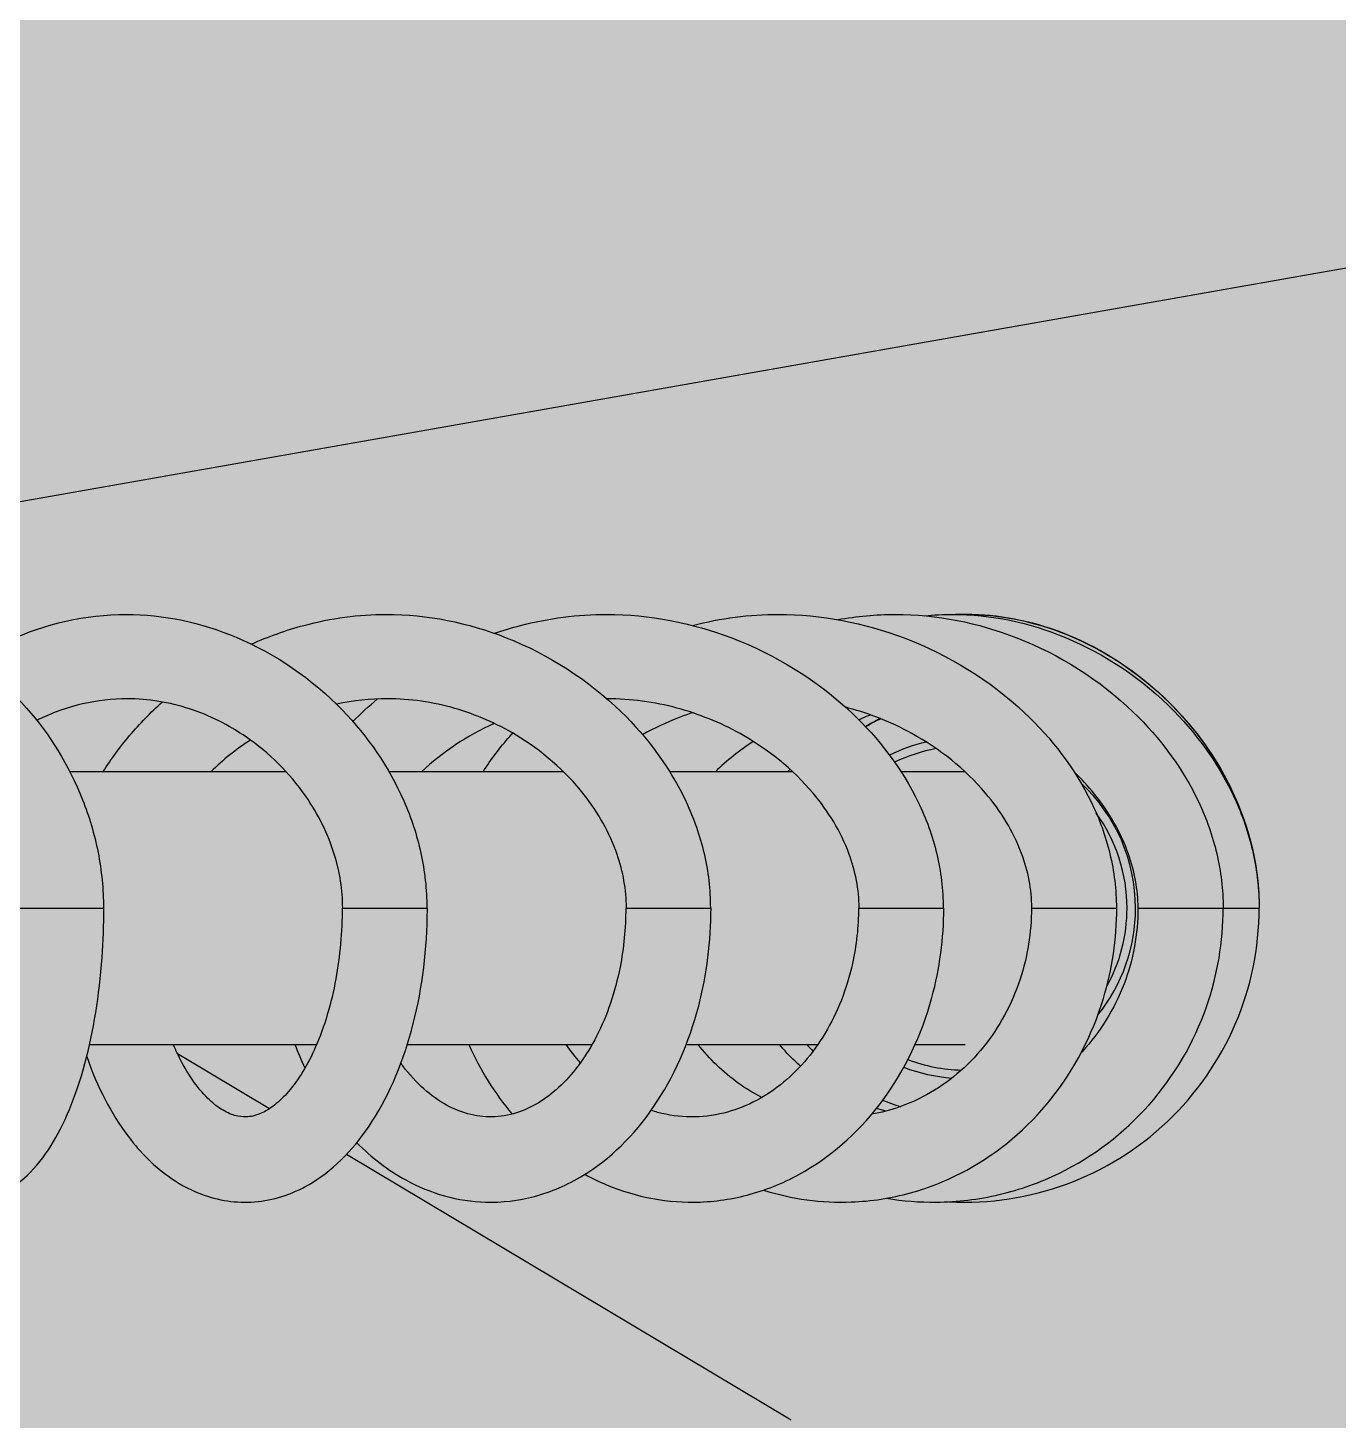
# Model space of a CAD drawing. Header units: metres. Extents: x -331 to 2982, y 362 to 2539.
# Drawn here: x 771.4256 to 771.5025, y 581.0357 to 581.1174 of the extents above; entities that cross this region are included whole.
import ezdxf

# ---------------------------------------------------------------- set-up
doc = ezdxf.new("R2010")
doc.units = ezdxf.units.M
doc.layers.add('_salas', color=251, linetype='Continuous', plot=False)
doc.layers.add('Mob', color=251, linetype='Continuous')

# ---------------------------------------------------------------- blocks, each defined once
blk = doc.blocks.new('XR_BL2_SUBSOLO_REV09$0$PIA')
at = {"layer": 'Mob'}
for p, q in [((0.9705067793515809, -0.5168592530781098), (1.002782905374715, -0.6999999999989086)), ((0.9705067793515809, -0.5168592530781098), (1.002782905374715, -0.6999999999989086)), ((0.9527829053736241, -0.5514994738350651), (0.9527829053736241, -0.5548315679570806)), ((0.9527829053736241, -0.5514994738350651), (0.9527829053736241, -0.5548315679570806)), ((0.9527829053736241, -0.5548315679561711), (0.9527829053736241, -0.5564995066897609)), ((0.9527829053736241, -0.5548315679561711), (0.9527829053736241, -0.5564995066897609)), ((0.9607829053743444, -0.5671859962376402), (0.9607829053743444, -0.5545097911326593)), ((0.9607829053743444, -0.5671859962376402), (0.9607829053743444, -0.5545097911326593)), ((0.9447829053738133, -0.5556653123212527), (0.9447829053738133, -0.5689801628559508)), ((0.9447829053738133, -0.5556653123212527), (0.9447829053738133, -0.5689801628559508)), ((0.9410171426175111, -0.5662172258571445), (0.9442393762169559, -0.5608236004527498)), ((0.9410171426175111, -0.5662172258571445), (0.9442393762169559, -0.5608236004527498)), ((0.9227479854894227, -0.5967975630501314), (0.9383243792103713, -0.57072458283983)), ((0.9527829053736241, -0.5704738031008674), (0.9527829053736241, -0.5742498264826281)), ((0.9527829053736241, -0.5704738031008674), (0.9527829053736241, -0.5742498264826281)), ((0.9607829053743444, -0.5834514523494363), (0.9607829053743444, -0.5732236916328475)), ((0.9607829053743444, -0.5834514523494363), (0.9607829053743444, -0.5732236916328475)), ((0.9447829053738133, -0.57430041983298), (0.9447829053738133, -0.585134029855908)), ((0.9447829053738133, -0.57430041983298), (0.9447829053738133, -0.585134029855908)), ((0.9527829053736241, -0.5742498264798996), (0.9527829053736241, -0.575473833061551)), ((0.9527829053736241, -0.5742498264798996), (0.9527829053736241, -0.575473833061551)), ((0.9527829053736241, -0.5871049433071676), (0.9527829053736241, -0.5912758590575322)), ((0.9527829053736241, -0.5871049433071676), (0.9527829053736241, -0.5912758590575322)), ((0.9607829053743444, -0.5968914199866049), (0.9607829053743444, -0.5896818279443323)), ((0.9607829053743444, -0.5968914199866049), (0.9607829053743444, -0.5896818279443323)), ((0.9447829053738133, -0.5906495090475801), (0.9447829053738133, -0.5983693328562367)), ((0.9447829053738133, -0.5906495090475801), (0.9447829053738133, -0.5983693328562367)), ((0.9527829053736241, -0.5912758590593512), (0.9527829053736241, -0.5921049692233282)), ((0.9527829053736241, -0.5912758590593512), (0.9527829053736241, -0.5921049692233282)), ((0.9527829053736241, -0.6007537690629761), (0.9527829053736241, -0.6052553648414687)), ((0.9527829053736241, -0.6007537690629761), (0.9527829053736241, -0.6052553648414687)), ((0.9607829053743444, -0.6069979724661607), (0.9607829053743444, -0.6032471911003086)), ((0.9447829053738133, -0.6040761013500742), (0.9447829053738133, -0.6069999999990614)), ((0.9527829053736241, -0.6052553648414687), (0.9527829053736241, -0.6057537899378076)), ((0.9527829053736241, -0.6052553648414687), (0.9527829053736241, -0.6057537899378076)), ((0.9527829053736241, -0.6108957636488412), (0.9527829053736241, -0.6156511192566541)), ((0.9527829053736241, -0.6156511192575636), (0.9527829053736241, -0.6158957786810788)), ((0.9527829053736241, -0.6156511192575636), (0.9527829053736241, -0.6158957786810788)), ((0.9527829053736241, -0.6171411759005423), (0.9527829053736241, -0.6220916817437683)), ((0.9527829053736241, -0.6220636192820166), (0.9527829053736241, -0.6221411845117473)), ((0.9527829053736241, -0.6220636192820166), (0.9527829053736241, -0.6221411845117473)), ((0.9527829053736241, -0.6221411759006514), (0.9527829053736241, -0.6242499999880238)), ((0.9527829053736241, -0.6221411759006514), (0.9527829053736241, -0.6242499999880238))]:
    blk.add_line(p, q, dxfattribs=at)
for centre, radius, start, end in [((0.9527829053740788, -0.606999999989057), 0.01225, 130.7728046940398, 133.2815651895507), ((0.9527829053740788, -0.606999999989057), 0.01224999999999995, 130.7728046940398, 133.2815651895507), ((0.9527829053740788, -0.606999999989057), 0.01225, 156.8437580141956, 161.9738240577048), ((0.9527829053740788, -0.6069999999999709), 0.01, 13.1150669386245, 26.26523882950041), ((0.9527829053740788, -0.6069999999999709), 0.01, 158.9810864058747, 175.5834151406568), ((0.9527829053740788, -0.6069999999999709), 0.0095, 10.20170928055815, 25.75376650784191), ((0.9527829053740788, -0.6069999999999709), 0.0095, 159.3491364866421, 178.7490074043736), ((0.9527829053740788, -0.606999999989057), 0.01725, 176.9419340967146, 270), ((0.9527829053740788, -0.6069999999999709), 0.01, 270, 317.074835209842), ((0.9527829053740788, -0.6069999999999709), 0.01, 231.2258442421385, 270), ((0.9527829053740788, -0.6069999999999709), 0.0095, 270, 305.8504162966381), ((0.9527829053740788, -0.6069999999999709), 0.0095, 241.043195361711, 270)]:
    blk.add_arc(centre, radius, start, end, dxfattribs=at)
for points, knots in [([(0.9659141209626796, -0.5309969215768433), (0.9671792503763754, -0.532367626678024), (0.9681937010932415, -0.5339064410818537), (0.9696127169650026, -0.5372047790733632), (0.9700080411143972, -0.5389789147702686), (0.9700080411143972, -0.5407810898414027), (0.9700080411143972, -0.5427197974213414), (0.9695502752915672, -0.5446395735270926), (0.9677689703808028, -0.5484877412200149), (0.9663257789793533, -0.5503879284588038), (0.9629827857775126, -0.5533168949596075), (0.9611670113868058, -0.5544541565886902), (0.9581523218926122, -0.5556432584116919), (0.9571184029705364, -0.5559508208934858), (0.9549780754518906, -0.5563708367535583), (0.9538856913200107, -0.5564801397504198), (0.9527829053736241, -0.5564801397504198)], [15.62044470137852, 15.62044470137852, 15.62044470137852, 15.62044470137852, 22.0103414814653, 22.0103414814653, 28.53782178772784, 28.53782178772784, 28.53782178772784, 35.55982300729346, 35.55982300729346, 43.59159222547092, 43.59159222547092, 50.37953031175742, 50.37953031175742, 53.68708339727431, 53.68708339727431, 57.00068421321381, 57.00068421321381, 57.00068421321381, 57.00068421321381]), ([(0.9659141209626796, -0.5309969215768433), (0.9671792503763754, -0.532367626678024), (0.9681937010932415, -0.5339064410818537), (0.9696127169650026, -0.5372047790733632), (0.9700080411143972, -0.5389789147702686), (0.9700080411143972, -0.5407810898414027), (0.9700080411143972, -0.5427197974213414), (0.9695502752915672, -0.5446395735270926), (0.9677689703808028, -0.5484877412200149), (0.9663257789793533, -0.5503879284588038), (0.9629827857775126, -0.5533168949596075), (0.9611670113868058, -0.5544541565886902), (0.9581523218926122, -0.5556432584116919), (0.9571184029705364, -0.5559508208934858), (0.9549780754518906, -0.5563708367535583), (0.9538856913200107, -0.5564801397504198), (0.9527829053736241, -0.5564801397504198)], [15.62044470137852, 15.62044470137852, 15.62044470137852, 15.62044470137852, 22.0103414814653, 22.0103414814653, 28.53782178772784, 28.53782178772784, 28.53782178772784, 35.55982300729346, 35.55982300729346, 43.59159222547092, 43.59159222547092, 50.37953031175742, 50.37953031175742, 53.68708339727431, 53.68708339727431, 57.00068421321381, 57.00068421321381, 57.00068421321381, 57.00068421321381]), ([(0.9447829053774512, -0.5410444712197204), (0.9447406386939292, -0.5410539445556424), (0.9446984523460742, -0.541063497943469), (0.9434163512046325, -0.5413568363419472), (0.9422635493451708, -0.541706039557539), (0.9397648422268503, -0.5427026063107405), (0.9386270977815911, -0.5433676664597442), (0.9373752414780938, -0.5444162768280876), (0.9370209573385182, -0.5447705885599134), (0.9363645852849913, -0.5455967283232894), (0.9360729346121843, -0.54608156175982), (0.9355266871884851, -0.5474808588151063), (0.935441361094945, -0.5484042091493393), (0.9357349181877908, -0.5498034304728208), (0.9359097134870353, -0.5502645244077939), (0.9364011009333808, -0.5511685067840517), (0.9367258115494224, -0.5516015911689465), (0.9375992001828308, -0.5525241614814149), (0.938193522610618, -0.5529919349373813), (0.9388550420376305, -0.5534076204703524), (0.940075692544724, -0.5541746527524083), (0.9416604771272432, -0.5548534774497966), (0.945560547223522, -0.5558985912030039), (0.9476590603649129, -0.5562362674045289), (0.9508394238514484, -0.5564649632196961), (0.9518106098871613, -0.5564996332641385), (0.9527829053681671, -0.5564996574821635)], [68.82384258418202, 68.82384258418202, 68.82384258418202, 68.82384258418202, 68.95267730729738, 68.95267730729738, 72.7468736292019, 72.7468736292019, 77.98298973001646, 77.98298973001646, 80.31841467787866, 80.31841467787866, 82.96653153461801, 82.96653153461801, 87.3068913382707, 87.3068913382707, 89.59844250251638, 89.59844250251638, 92.08109222124585, 92.08109222124585, 95.40188671524393, 95.40188671524393, 95.40188671524393, 101.5294913131814, 101.5294913131814, 107.2634429528003, 107.2634429528003, 109.7417533861118, 109.7417533861118, 109.7417533861118, 109.7417533861118]), ([(0.9447829053774512, -0.5410444712197204), (0.9447406386939292, -0.5410539445556424), (0.9446984523460742, -0.541063497943469), (0.9434163512046325, -0.5413568363419472), (0.9422635493451708, -0.541706039557539), (0.9397648422268503, -0.5427026063107405), (0.9386270977815911, -0.5433676664597442), (0.9373752414780938, -0.5444162768280876), (0.9370209573385182, -0.5447705885599134), (0.9363645852849913, -0.5455967283232894), (0.9360729346121843, -0.54608156175982), (0.9355266871884851, -0.5474808588151063), (0.935441361094945, -0.5484042091493393), (0.9357349181877908, -0.5498034304728208), (0.9359097134870353, -0.5502645244077939), (0.9364011009333808, -0.5511685067840517), (0.9367258115494224, -0.5516015911689465), (0.9375992001828308, -0.5525241614814149), (0.938193522610618, -0.5529919349373813), (0.9388550420376305, -0.5534076204703524), (0.940075692544724, -0.5541746527524083), (0.9416604771272432, -0.5548534774497966), (0.945560547223522, -0.5558985912030039), (0.9476590603649129, -0.5562362674045289), (0.9508394238514484, -0.5564649632196961), (0.9518106098871613, -0.5564996332641385), (0.9527829053681671, -0.5564996574821635)], [68.82384258418202, 68.82384258418202, 68.82384258418202, 68.82384258418202, 68.95267730729738, 68.95267730729738, 72.7468736292019, 72.7468736292019, 77.98298973001646, 77.98298973001646, 80.31841467787866, 80.31841467787866, 82.96653153461801, 82.96653153461801, 87.3068913382707, 87.3068913382707, 89.59844250251638, 89.59844250251638, 92.08109222124585, 92.08109222124585, 95.40188671524393, 95.40188671524393, 95.40188671524393, 101.5294913131814, 101.5294913131814, 107.2634429528003, 107.2634429528003, 109.7417533861118, 109.7417533861118, 109.7417533861118, 109.7417533861118]), ([(0.9673516013731387, -0.5488130403309697), (0.9677694906681609, -0.5494871756300199), (0.9681423574834298, -0.5501838202235376), (0.969459495922365, -0.5530778955289861), (0.9700080411143972, -0.5554308080472765), (0.9700080411143972, -0.5578068900840663), (0.9700080411143972, -0.5600151414555512), (0.9695342869295018, -0.5622083811249468), (0.9676995056729538, -0.5665630395378685), (0.9662354388042331, -0.5687045751374171), (0.9628637784439888, -0.5719675298041693), (0.9610678960802943, -0.5732167585065326), (0.9580873305753812, -0.5745229700678465), (0.9570659695696122, -0.5748604860709747), (0.9549516947377015, -0.5753214726637452), (0.9538721664334844, -0.5754412519272591), (0.9527829053736241, -0.5754412519272591)], [18.27369188394119, 18.27369188394119, 18.27369188394119, 18.27369188394119, 20.83984660051085, 20.83984660051085, 28.68798481507438, 28.68798481507438, 28.68798481507438, 35.98178263342064, 35.98178263342064, 44.12858133781895, 44.12858133781895, 50.81408839598215, 50.81408839598215, 54.07232989671124, 54.07232989671124, 57.34097597891163, 57.34097597891163, 57.34097597891163, 57.34097597891163]), ([(0.9673516013731387, -0.5488130403309697), (0.9677694906681609, -0.5494871756300199), (0.9681423574834298, -0.5501838202235376), (0.969459495922365, -0.5530778955289861), (0.9700080411143972, -0.5554308080472765), (0.9700080411143972, -0.5578068900840663), (0.9700080411143972, -0.5600151414555512), (0.9695342869295018, -0.5622083811249468), (0.9676995056729538, -0.5665630395378685), (0.9662354388042331, -0.5687045751374171), (0.9628637784439888, -0.5719675298041693), (0.9610678960802943, -0.5732167585065326), (0.9580873305753812, -0.5745229700678465), (0.9570659695696122, -0.5748604860709747), (0.9549516947377015, -0.5753214726637452), (0.9538721664334844, -0.5754412519272591), (0.9527829053736241, -0.5754412519272591)], [18.27369188394119, 18.27369188394119, 18.27369188394119, 18.27369188394119, 20.83984660051085, 20.83984660051085, 28.68798481507438, 28.68798481507438, 28.68798481507438, 35.98178263342064, 35.98178263342064, 44.12858133781895, 44.12858133781895, 50.81408839598215, 50.81408839598215, 54.07232989671124, 54.07232989671124, 57.34097597891163, 57.34097597891163, 57.34097597891163, 57.34097597891163]), ([(0.9527829053736241, -0.5705064141966432), (0.9538459624777715, -0.5705064141966432), (0.9548915613054305, -0.570336470967959), (0.9571455296149907, -0.5696486334991278), (0.9583080820434589, -0.5690576926072026), (0.9607308959098191, -0.5673765476221888), (0.961900988736943, -0.5661727377319039), (0.9635270357198351, -0.5638149885444363), (0.9640852017005273, -0.5626927915809574), (0.9648561426342894, -0.5603415842770119), (0.965057769633404, -0.5591119375767448), (0.965057769633404, -0.5578772555591058), (0.965057769633404, -0.5561199666663015), (0.9646487233117114, -0.554365201973269), (0.9638422266402813, -0.5526677366942749), (0.9638192639799854, -0.5526201537295492), (0.9637959897313522, -0.5525726633977683)], [0, 0, 0, 0, 3.189171311528553, 3.189171311528553, 7.208177638885378, 7.208177638885378, 12.64524485544387, 12.64524485544387, 16.98211242171958, 16.98211242171958, 21.44589669573083, 21.44589669573083, 21.44589669573083, 27.79907784891016, 27.79907784891016, 27.98265666308442, 27.98265666308442, 27.98265666308442, 27.98265666308442]), ([(0.9527829053736241, -0.5705064141966432), (0.9538459624777715, -0.5705064141966432), (0.9548915613054305, -0.570336470967959), (0.9571455296149907, -0.5696486334991278), (0.9583080820434589, -0.5690576926072026), (0.9607308959098191, -0.5673765476221888), (0.961900988736943, -0.5661727377319039), (0.9635270357198351, -0.5638149885444363), (0.9640852017005273, -0.5626927915809574), (0.9648561426342894, -0.5603415842770119), (0.965057769633404, -0.5591119375767448), (0.965057769633404, -0.5578772555591058), (0.965057769633404, -0.5561199666663015), (0.9646487233117114, -0.554365201973269), (0.9638422266402813, -0.5526677366942749), (0.9638192639799854, -0.5526201537295492), (0.9637959897313522, -0.5525726633977683)], [0, 0, 0, 0, 3.189171311528553, 3.189171311528553, 7.208177638885378, 7.208177638885378, 12.64524485544387, 12.64524485544387, 16.98211242171958, 16.98211242171958, 21.44589669573083, 21.44589669573083, 21.44589669573083, 27.79907784891016, 27.79907784891016, 27.98265666308442, 27.98265666308442, 27.98265666308442, 27.98265666308442]), ([(0.9440680710545166, -0.5554953956680038), (0.9422973751638892, -0.5561176014562079), (0.9407174483262679, -0.5569313173400587), (0.9384131209840234, -0.5586682112652852), (0.937571391027177, -0.5595196842732548), (0.9365150162780083, -0.5610664978075874), (0.9361840360002134, -0.5617078826890065), (0.9355869916676056, -0.5634054080910573), (0.9354579451460268, -0.5644759593642448), (0.935633598124241, -0.5660862767417711), (0.9357541860322272, -0.5666169136593453), (0.9361228234761256, -0.5676875144072255), (0.9363787834777213, -0.5682221253009629), (0.9366917349511823, -0.5687319642738657), (0.9375285946248368, -0.5700953183832098), (0.9387684175276263, -0.5712750726479499), (0.941908164553297, -0.5732919679112456), (0.9438570098795935, -0.5740989973701289), (0.9481298086034258, -0.5751898805074234), (0.950405195199437, -0.5754676546685005), (0.95273201423106, -0.5754737696724987), (0.9527574617191021, -0.5754738032946989), (0.9527829053736241, -0.5754738036694107)], [82.43511430865782, 82.43511430865782, 82.43511430865782, 82.43511430865782, 88.45492395549643, 88.45492395549643, 93.00311960142382, 93.00311960142382, 95.91900455014087, 95.91900455014087, 100.3881180275163, 100.3881180275163, 102.6450536060267, 102.6450536060267, 105.0721576690412, 105.0721576690412, 105.0721576690412, 111.5624467051836, 111.5624467051836, 118.59450557078, 118.59450557078, 125.5479975594353, 125.5479975594353, 125.6248972137957, 125.6248972137957, 125.6248972137957, 125.6248972137957]), ([(0.9440680710545166, -0.5554953956680038), (0.9422973751638892, -0.5561176014562079), (0.9407174483262679, -0.5569313173400587), (0.9384131209840234, -0.5586682112652852), (0.937571391027177, -0.5595196842732548), (0.9365150162780083, -0.5610664978075874), (0.9361840360002134, -0.5617078826890065), (0.9355869916676056, -0.5634054080910573), (0.9354579451460268, -0.5644759593642448), (0.935633598124241, -0.5660862767417711), (0.9357541860322272, -0.5666169136593453), (0.9361228234761256, -0.5676875144072255), (0.9363787834777213, -0.5682221253009629), (0.9366917349511823, -0.5687319642738657), (0.9375285946248368, -0.5700953183832098), (0.9387684175276263, -0.5712750726479499), (0.941908164553297, -0.5732919679112456), (0.9438570098795935, -0.5740989973701289), (0.9481298086034258, -0.5751898805074234), (0.950405195199437, -0.5754676546685005), (0.95273201423106, -0.5754737696724987), (0.9527574617191021, -0.5754738032946989), (0.9527829053736241, -0.5754738036694107)], [82.43511430865782, 82.43511430865782, 82.43511430865782, 82.43511430865782, 88.45492395549643, 88.45492395549643, 93.00311960142382, 93.00311960142382, 95.91900455014087, 95.91900455014087, 100.3881180275163, 100.3881180275163, 102.6450536060267, 102.6450536060267, 105.0721576690412, 105.0721576690412, 105.0721576690412, 111.5624467051836, 111.5624467051836, 118.59450557078, 118.59450557078, 125.5479975594353, 125.5479975594353, 125.6248972137957, 125.6248972137957, 125.6248972137957, 125.6248972137957]), ([(0.9607829315996241, -0.5564702976944318), (0.9615264551234759, -0.556932879406304), (0.9622338570338798, -0.5574507683777483), (0.9636027633609956, -0.5586059261040646), (0.9642611857502743, -0.5592490560011356), (0.9648717678242065, -0.5599331937291936)], [8.528478072228024, 8.528478072228024, 8.528478072228024, 8.528478072228024, 11.18774865411114, 11.18774865411114, 13.98939531965271, 13.98939531965271, 13.98939531965271, 13.98939531965271]), ([(0.9607829315996241, -0.5564702976944318), (0.9615264551234759, -0.556932879406304), (0.9622338570338798, -0.5574507683777483), (0.9636027633609956, -0.5586059261040646), (0.9642611857502743, -0.5592490560011356), (0.9648717678242065, -0.5599331937291936)], [8.528478072228024, 8.528478072228024, 8.528478072228024, 8.528478072228024, 11.18774865411114, 11.18774865411114, 13.98939531965271, 13.98939531965271, 13.98939531965271, 13.98939531965271]), ([(0.9527829053781716, -0.5704737692340132), (0.9513824495411427, -0.5704736351426618), (0.9499762996715617, -0.5703509389168175), (0.9471777370804375, -0.5698405579305472), (0.9458173915240877, -0.569435326011444), (0.9435830281877315, -0.5684541784776229), (0.942695082094815, -0.567906821978795), (0.9417088485356544, -0.5670603659737026), (0.9414431878744836, -0.5667837153459914), (0.9410132571006216, -0.5662364022437032), (0.940856039121627, -0.5659733908796625), (0.9405911249982637, -0.5653749404236805), (0.940543814103421, -0.5650855303874778), (0.9405256362474574, -0.5646456739832502), (0.9405508734657815, -0.5644148312303514), (0.9406929730198499, -0.5639280551231423), (0.9408070168424274, -0.5636692081443471), (0.9411511817738756, -0.5631307406229098), (0.9413628960051028, -0.5628638053185568), (0.9422273912864512, -0.5619913431737587), (0.9430778838800506, -0.5613869430681007), (0.9443688846099576, -0.5607605200830221), (0.944572826636886, -0.5606677739888255), (0.9447829019559322, -0.5605782739330607)], [43.46808329581614, 43.46808329581614, 43.46808329581614, 43.46808329581614, 47.27944451921105, 47.27944451921105, 51.39722314189824, 51.39722314189824, 55.1056362907505, 55.1056362907505, 56.88720355134678, 56.88720355134678, 58.70161642622194, 58.70161642622194, 61.24482100219412, 61.24482100219412, 63.75152656702175, 63.75152656702175, 66.18464084145606, 66.18464084145606, 68.33513750049964, 68.33513750049964, 72.95990868278187, 72.95990868278187, 73.79443541515556, 73.79443541515556, 73.79443541515556, 73.79443541515556]), ([(0.9527829053781716, -0.5704737692340132), (0.9513824495411427, -0.5704736351426618), (0.9499762996715617, -0.5703509389168175), (0.9471777370804375, -0.5698405579305472), (0.9458173915240877, -0.569435326011444), (0.9435830281877315, -0.5684541784776229), (0.942695082094815, -0.567906821978795), (0.9417088485356544, -0.5670603659737026), (0.9414431878744836, -0.5667837153459914), (0.9410132571006216, -0.5662364022437032), (0.940856039121627, -0.5659733908796625), (0.9405911249982637, -0.5653749404236805), (0.940543814103421, -0.5650855303874778), (0.9405256362474574, -0.5646456739832502), (0.9405508734657815, -0.5644148312303514), (0.9406929730198499, -0.5639280551231423), (0.9408070168424274, -0.5636692081443471), (0.9411511817738756, -0.5631307406229098), (0.9413628960051028, -0.5628638053185568), (0.9422273912864512, -0.5619913431737587), (0.9430778838800506, -0.5613869430681007), (0.9443688846099576, -0.5607605200830221), (0.944572826636886, -0.5606677739888255), (0.9447829019559322, -0.5605782739330607)], [43.46808329581614, 43.46808329581614, 43.46808329581614, 43.46808329581614, 47.27944451921105, 47.27944451921105, 51.39722314189824, 51.39722314189824, 55.1056362907505, 55.1056362907505, 56.88720355134678, 56.88720355134678, 58.70161642622194, 58.70161642622194, 61.24482100219412, 61.24482100219412, 63.75152656702175, 63.75152656702175, 66.18464084145606, 66.18464084145606, 68.33513750049964, 68.33513750049964, 72.95990868278187, 72.95990868278187, 73.79443541515556, 73.79443541515556, 73.79443541515556, 73.79443541515556]), ([(0.9682630713382423, -0.5651573677969282), (0.9687127786060046, -0.5661535500767059), (0.9690820018172417, -0.5671841030689393), (0.9697848435830565, -0.5698141656266671), (0.9700080411143972, -0.57144012750814), (0.9700080411143972, -0.5730723572287388), (0.9700080411143972, -0.5754711294848676), (0.9695256634900034, -0.5778570559332366), (0.9676599061872366, -0.5825782429637911), (0.9661775293293431, -0.5848968977370532), (0.9627849413705007, -0.5883909478607166), (0.9610017945692562, -0.5897143150123156), (0.9580431880408469, -0.5910967503159554), (0.9570301135013324, -0.5914535572301247), (0.9549333577901962, -0.5919405736931367), (0.9538629210233012, -0.5920669366350921), (0.9527829053736241, -0.5920669366350921)], [20.39291130099651, 20.39291130099651, 20.39291130099651, 20.39291130099651, 23.76987925775116, 23.76987925775116, 28.83875668690088, 28.83875668690088, 28.83875668690088, 36.2881263365974, 36.2881263365974, 44.54757426659284, 44.54757426659284, 51.18754012486183, 51.18754012486183, 54.4211498650313, 54.4211498650313, 57.6645202061659, 57.6645202061659, 57.6645202061659, 57.6645202061659]), ([(0.9682630713382423, -0.5651573677969282), (0.9687127786060046, -0.5661535500767059), (0.9690820018172417, -0.5671841030689393), (0.9697848435830565, -0.5698141656266671), (0.9700080411143972, -0.57144012750814), (0.9700080411143972, -0.5730723572287388), (0.9700080411143972, -0.5754711294848676), (0.9695256634900034, -0.5778570559332366), (0.9676599061872366, -0.5825782429637911), (0.9661775293293431, -0.5848968977370532), (0.9627849413705007, -0.5883909478607166), (0.9610017945692562, -0.5897143150123156), (0.9580431880408469, -0.5910967503159554), (0.9570301135013324, -0.5914535572301247), (0.9549333577901962, -0.5919405736931367), (0.9538629210233012, -0.5920669366350921), (0.9527829053736241, -0.5920669366350921)], [20.39291130099651, 20.39291130099651, 20.39291130099651, 20.39291130099651, 23.76987925775116, 23.76987925775116, 28.83875668690088, 28.83875668690088, 28.83875668690088, 36.2881263365974, 36.2881263365974, 44.54757426659284, 44.54757426659284, 51.18754012486183, 51.18754012486183, 54.4211498650313, 54.4211498650313, 57.6645202061659, 57.6645202061659, 57.6645202061659, 57.6645202061659]), ([(0.9527829053736241, -0.5871430018114552), (0.95385902780572, -0.5871430018114552), (0.9549173674254234, -0.5869483234364452), (0.9572034814805193, -0.5861615493822683), (0.9583846082537093, -0.5854842601647761), (0.9608397955421424, -0.5835586175608114), (0.9620228987664632, -0.582178993645357), (0.9636051316470002, -0.5795433545754349), (0.9641319405131981, -0.5783356643478328), (0.9648649794967241, -0.5757925114121463), (0.965057769633404, -0.5744579421289018), (0.965057769633404, -0.573117093221299), (0.965057769633404, -0.5721167354067802), (0.9649502607358045, -0.5711197081145656), (0.9647411879227548, -0.5701412591388362)], [0, 0, 0, 0, 3.228367295609922, 3.228367295609922, 7.314031907661105, 7.314031907661105, 12.83361827573779, 12.83361827573779, 16.96149420627125, 16.96149420627125, 21.23882424591249, 21.23882424591249, 21.23882424591249, 24.42998210667464, 24.42998210667464, 24.42998210667464, 24.42998210667464]), ([(0.9527829053736241, -0.5871430018114552), (0.95385902780572, -0.5871430018114552), (0.9549173674254234, -0.5869483234364452), (0.9572034814805193, -0.5861615493822683), (0.9583846082537093, -0.5854842601647761), (0.9608397955421424, -0.5835586175608114), (0.9620228987664632, -0.582178993645357), (0.9636051316470002, -0.5795433545754349), (0.9641319405131981, -0.5783356643478328), (0.9648649794967241, -0.5757925114121463), (0.965057769633404, -0.5744579421289018), (0.965057769633404, -0.573117093221299), (0.965057769633404, -0.5721167354067802), (0.9649502607358045, -0.5711197081145656), (0.9647411879227548, -0.5701412591388362)], [0, 0, 0, 0, 3.228367295609922, 3.228367295609922, 7.314031907661105, 7.314031907661105, 12.83361827573779, 12.83361827573779, 16.96149420627125, 16.96149420627125, 21.23882424591249, 21.23882424591249, 21.23882424591249, 24.42998210667464, 24.42998210667464, 24.42998210667464, 24.42998210667464]), ([(0.9390208575791803, -0.5713370572730128), (0.9381421830771615, -0.5722071289965243), (0.9374051573090583, -0.5731687582028826), (0.9360330749482273, -0.5756716913911077), (0.9355848016298296, -0.5772605974325415), (0.935508797454986, -0.5798524726478718), (0.9356226488148423, -0.5808162639314105), (0.9361380002824262, -0.5827442021227398), (0.9365500775215878, -0.5836952341160213), (0.9370953433467548, -0.5845922684920879), (0.9380658797003889, -0.5861889291199986), (0.9394450971708466, -0.5875932312992518), (0.9428490520444939, -0.5899189055235183), (0.9448673406682246, -0.590811999948528), (0.9489009339545191, -0.5918620707197988), (0.9508360358872778, -0.5921051480963797), (0.952782905384538, -0.5921049943590333)], [88.62767222831035, 88.62767222831035, 88.62767222831035, 88.62767222831035, 92.9184763031067, 92.9184763031067, 99.00401862964841, 99.00401862964841, 102.6247723819147, 102.6247723819147, 106.4179901772641, 106.4179901772641, 106.4179901772641, 113.1696617569109, 113.1696617569109, 120.1117935367956, 120.1117935367956, 125.9575555664179, 125.9575555664179, 125.9575555664179, 125.9575555664179]), ([(0.9390208575791803, -0.5713370572730128), (0.9381421830771615, -0.5722071289965243), (0.9374051573090583, -0.5731687582028826), (0.9360330749482273, -0.5756716913911077), (0.9355848016298296, -0.5772605974325415), (0.935508797454986, -0.5798524726478718), (0.9356226488148423, -0.5808162639314105), (0.9361380002824262, -0.5827442021227398), (0.9365500775215878, -0.5836952341160213), (0.9370953433467548, -0.5845922684920879), (0.9380658797003889, -0.5861889291199986), (0.9394450971708466, -0.5875932312992518), (0.9428490520444939, -0.5899189055235183), (0.9448673406682246, -0.590811999948528), (0.9489009339545191, -0.5918620707197988), (0.9508360358872778, -0.5921051480963797), (0.952782905384538, -0.5921049943590333)], [88.62767222831035, 88.62767222831035, 88.62767222831035, 88.62767222831035, 92.9184763031067, 92.9184763031067, 99.00401862964841, 99.00401862964841, 102.6247723819147, 102.6247723819147, 106.4179901772641, 106.4179901772641, 106.4179901772641, 113.1696617569109, 113.1696617569109, 120.1117935367956, 120.1117935367956, 125.9575555664179, 125.9575555664179, 125.9575555664179, 125.9575555664179]), ([(0.952782905388176, -0.5871048538492687), (0.9516166989710655, -0.5871047417576847), (0.9504517520440459, -0.5869935810560492), (0.9478567655428378, -0.5864853021203089), (0.9464803141831908, -0.5860161693572081), (0.9441199745010636, -0.5848082020083893), (0.9431483013418074, -0.5840964620801969), (0.9416407413050365, -0.5825317380331398), (0.9411281955549384, -0.5817093737732648), (0.940495382840254, -0.5799291569592242), (0.9404442723739521, -0.578964431156237), (0.9407832454958225, -0.5775476746084678), (0.9409655305466913, -0.5770741884080053), (0.9417231052561874, -0.5756960255930608), (0.942489401597868, -0.5748193340559737), (0.9435836153447781, -0.5739955161816397), (0.9436327332955443, -0.5739591924220804), (0.9436823642122363, -0.5739231398174525)], [46.90496977011327, 46.90496977011327, 46.90496977011327, 46.90496977011327, 50.5225188867414, 50.5225188867414, 55.24344119786308, 55.24344119786308, 59.75809398478675, 59.75809398478675, 64.25829365404074, 64.25829365404074, 69.42078978960468, 69.42078978960468, 71.9783640074103, 71.9783640074103, 76.8663906350216, 76.8663906350216, 77.09357650810544, 77.09357650810544, 77.09357650810544, 77.09357650810544]), ([(0.952782905388176, -0.5871048538492687), (0.9516166989710655, -0.5871047417576847), (0.9504517520440459, -0.5869935810560492), (0.9478567655428378, -0.5864853021203089), (0.9464803141831908, -0.5860161693572081), (0.9441199745010636, -0.5848082020083893), (0.9431483013418074, -0.5840964620801969), (0.9416407413050365, -0.5825317380331398), (0.9411281955549384, -0.5817093737732648), (0.940495382840254, -0.5799291569592242), (0.9404442723739521, -0.578964431156237), (0.9407832454958225, -0.5775476746084678), (0.9409655305466913, -0.5770741884080053), (0.9417231052561874, -0.5756960255930608), (0.942489401597868, -0.5748193340559737), (0.9435836153447781, -0.5739955161816397), (0.9436327332955443, -0.5739591924220804), (0.9436823642122363, -0.5739231398174525)], [46.90496977011327, 46.90496977011327, 46.90496977011327, 46.90496977011327, 50.5225188867414, 50.5225188867414, 55.24344119786308, 55.24344119786308, 59.75809398478675, 59.75809398478675, 64.25829365404074, 64.25829365404074, 69.42078978960468, 69.42078978960468, 71.9783640074103, 71.9783640074103, 76.8663906350216, 76.8663906350216, 77.09357650810544, 77.09357650810544, 77.09357650810544, 77.09357650810544]), ([(0.9607829312431022, -0.5787389117567727), (0.9615091092114199, -0.5792102175801119), (0.9622006381237043, -0.5797365331873152), (0.9629168984579337, -0.5803631422577382), (0.9629802823733371, -0.5804193411095184), (0.9630433028946754, -0.5804759655520684)], [8.532829513702245, 8.532829513702245, 8.532829513702245, 8.532829513702245, 11.13338371159247, 11.13338371159247, 11.38743247070663, 11.38743247070663, 11.38743247070663, 11.38743247070663]), ([(0.9607829312431022, -0.5787389117567727), (0.9615091092114199, -0.5792102175801119), (0.9622006381237043, -0.5797365331873152), (0.9629168984579337, -0.5803631422577382), (0.9629802823733371, -0.5804193411095184), (0.9630433028946754, -0.5804759655520684)], [8.532829513702245, 8.532829513702245, 8.532829513702245, 8.532829513702245, 11.13338371159247, 11.13338371159247, 11.38743247070663, 11.38743247070663, 11.38743247070663, 11.38743247070663]), ([(0.9688983168221057, -0.5794082624897783), (0.9690685013961229, -0.5799081542636486), (0.9692201753437075, -0.5804141643839102), (0.9697813438456251, -0.5825788211850522), (0.9700080411143972, -0.5842821857750096), (0.9700080411143972, -0.5859908479351361), (0.9700080411143972, -0.588492441013841), (0.9695218016154286, -0.5909823925467208), (0.9676412879166492, -0.5959045697709371), (0.9661485625242676, -0.5983210491867794), (0.9627450287539432, -0.6019393853493966), (0.9609681043043565, -0.6033019737078575), (0.9580206677187562, -0.6047241937521903), (0.9570116837580827, -0.6050910631010993), (0.9549238004078688, -0.6055914842645507), (0.9538581669298765, -0.6057212088035158), (0.9527829053736241, -0.6057212088035158)], [22.18714843319323, 22.18714843319323, 22.18714843319323, 22.18714843319323, 23.77255613313539, 23.77255613313539, 28.90715355945359, 28.90715355945359, 28.90715355945359, 36.4245397850216, 36.4245397850216, 44.74358360022197, 44.74358360022197, 51.360954592242, 51.360954592242, 54.58218788946999, 54.58218788946999, 57.81151258580466, 57.81151258580466, 57.81151258580466, 57.81151258580466]), ([(0.9688983168221057, -0.5794082624897783), (0.9690685013961229, -0.5799081542636486), (0.9692201753437075, -0.5804141643839102), (0.9697813438456251, -0.5825788211850522), (0.9700080411143972, -0.5842821857750096), (0.9700080411143972, -0.5859908479351361), (0.9700080411143972, -0.588492441013841), (0.9695218016154286, -0.5909823925467208), (0.9676412879166492, -0.5959045697709371), (0.9661485625242676, -0.5983210491867794), (0.9627450287539432, -0.6019393853493966), (0.9609681043043565, -0.6033019737078575), (0.9580206677187562, -0.6047241937521903), (0.9570116837580827, -0.6050910631010993), (0.9549238004078688, -0.6055914842645507), (0.9538581669298765, -0.6057212088035158), (0.9527829053736241, -0.6057212088035158)], [22.18714843319323, 22.18714843319323, 22.18714843319323, 22.18714843319323, 23.77255613313539, 23.77255613313539, 28.90715355945359, 28.90715355945359, 28.90715355945359, 36.4245397850216, 36.4245397850216, 44.74358360022197, 44.74358360022197, 51.360954592242, 51.360954592242, 54.58218788946999, 54.58218788946999, 57.81151258580466, 57.81151258580466, 57.81151258580466, 57.81151258580466]), ([(0.9371659913399526, -0.5847070779491332), (0.9369384677579546, -0.5851225655787857), (0.9367329945885103, -0.5855482371362086), (0.9358146534764273, -0.5877371278184), (0.9354704105849123, -0.5896015443986471), (0.9355826922724191, -0.5925322682760452), (0.9357549321207443, -0.5935805338122009), (0.9363619412847584, -0.5956479943561135), (0.9368004894408841, -0.5966583395875205), (0.9373605645509997, -0.5976158391285935), (0.9383904746550797, -0.5993765644934683), (0.9398154052764767, -0.6009315207729742), (0.9433004121788144, -0.603490086596139), (0.9453410391338366, -0.6044597445234103), (0.9492383101364794, -0.6055201874651175), (0.9510070048531816, -0.6057538726317944), (0.9527829053799906, -0.6057538083905456)], [92.21739070937778, 92.21739070937778, 92.21739070937778, 92.21739070937778, 93.79941363929916, 93.79941363929916, 100.1843357884422, 100.1843357884422, 103.7834449371765, 103.7834449371765, 107.466172321877, 107.466172321877, 107.466172321877, 114.2382606979725, 114.2382606979725, 121.1458745393574, 121.1458745393574, 126.486481059167, 126.486481059167, 126.486481059167, 126.486481059167]), ([(0.9371659913399526, -0.5847070779491332), (0.9369384677579546, -0.5851225655787857), (0.9367329945885103, -0.5855482371362086), (0.9358146534764273, -0.5877371278184), (0.9354704105849123, -0.5896015443986471), (0.9355826922724191, -0.5925322682760452), (0.9357549321207443, -0.5935805338122009), (0.9363619412847584, -0.5956479943561135), (0.9368004894408841, -0.5966583395875205), (0.9373605645509997, -0.5976158391285935), (0.9383904746550797, -0.5993765644934683), (0.9398154052764767, -0.6009315207729742), (0.9433004121788144, -0.603490086596139), (0.9453410391338366, -0.6044597445234103), (0.9492383101364794, -0.6055201874651175), (0.9510070048531816, -0.6057538726317944), (0.9527829053799906, -0.6057538083905456)], [92.21739070937778, 92.21739070937778, 92.21739070937778, 92.21739070937778, 93.79941363929916, 93.79941363929916, 100.1843357884422, 100.1843357884422, 103.7834449371765, 103.7834449371765, 107.466172321877, 107.466172321877, 107.466172321877, 114.2382606979725, 114.2382606979725, 121.1458745393574, 121.1458745393574, 126.486481059167, 126.486481059167, 126.486481059167, 126.486481059167]), ([(0.9527829053736241, -0.6007863710728998), (0.9538764450867347, -0.6007863710728998), (0.9549518683829774, -0.6005734674563428), (0.9572697746248195, -0.5997168796548067), (0.9584644138690237, -0.5989825858032418), (0.9609330551052153, -0.5969057498359689), (0.9621160026240432, -0.5954261923470767), (0.9636629592791905, -0.5926428459160888), (0.9641683068971361, -0.5913960734296779), (0.9648723889445137, -0.5887708956752249), (0.965057769633404, -0.5873929287545252), (0.965057769633404, -0.5860082352655809), (0.965057769633404, -0.5860069728150847), (0.9650577694787899, -0.5860057103718646), (0.9650577691704711, -0.5860044479341013)], [0, 0, 0, 0, 3.280619139271022, 3.280619139271022, 7.41967528114302, 7.41967528114302, 12.97131948485672, 12.97131948485672, 16.97549064008843, 16.97549064008843, 21.13412169874992, 21.13412169874992, 21.13412169874992, 21.13791319764442, 21.13791319764442, 21.13791319764442, 21.13791319764442]), ([(0.9527829053736241, -0.6007863710728998), (0.9538764450867347, -0.6007863710728998), (0.9549518683829774, -0.6005734674563428), (0.9572697746248195, -0.5997168796548067), (0.9584644138690237, -0.5989825858032418), (0.9609330551052153, -0.5969057498359689), (0.9621160026240432, -0.5954261923470767), (0.9636629592791905, -0.5926428459160888), (0.9641683068971361, -0.5913960734296779), (0.9648723889445137, -0.5887708956752249), (0.965057769633404, -0.5873929287545252), (0.965057769633404, -0.5860082352655809), (0.965057769633404, -0.5860069728150847), (0.9650577694787899, -0.5860057103718646), (0.9650577691704711, -0.5860044479341013)], [0, 0, 0, 0, 3.280619139271022, 3.280619139271022, 7.41967528114302, 7.41967528114302, 12.97131948485672, 12.97131948485672, 16.97549064008843, 16.97549064008843, 21.13412169874992, 21.13412169874992, 21.13412169874992, 21.13791319764442, 21.13791319764442, 21.13791319764442, 21.13791319764442]), ([(0.952782905382719, -0.6007537063896962), (0.9516872653407518, -0.6007536483712101), (0.9505945480218543, -0.6006354929841109), (0.9480520219317441, -0.6000739424780477), (0.9466638013586817, -0.5995259591982176), (0.9442314016291675, -0.5980677131947232), (0.943210784943858, -0.5971777623244634), (0.9416033450902432, -0.5951448150663055), (0.9410480218562043, -0.5940183290394998), (0.9404446718167492, -0.5915733743549936), (0.9404572924527201, -0.5902554450394746), (0.9408332792777401, -0.5888476736154189), (0.9408708163086885, -0.5887198793616335), (0.9409116133906537, -0.5885926576511338)], [44.82696445196802, 44.82696445196802, 44.82696445196802, 44.82696445196802, 48.12859289567741, 48.12859289567741, 52.75224316278734, 52.75224316278734, 57.33208777735359, 57.33208777735359, 62.04956883179646, 62.04956883179646, 67.25266355412634, 67.25266355412634, 67.77434985287181, 67.77434985287181, 67.77434985287181, 67.77434985287181]), ([(0.952782905382719, -0.6007537063896962), (0.9516872653407518, -0.6007536483712101), (0.9505945480218543, -0.6006354929841109), (0.9480520219317441, -0.6000739424780477), (0.9466638013586817, -0.5995259591982176), (0.9442314016291675, -0.5980677131947232), (0.943210784943858, -0.5971777623244634), (0.9416033450902432, -0.5951448150663055), (0.9410480218562043, -0.5940183290394998), (0.9404446718167492, -0.5915733743549936), (0.9404572924527201, -0.5902554450394746), (0.9408332792777401, -0.5888476736154189), (0.9408708163086885, -0.5887198793616335), (0.9409116133906537, -0.5885926576511338)], [44.82696445196802, 44.82696445196802, 44.82696445196802, 44.82696445196802, 48.12859289567741, 48.12859289567741, 52.75224316278734, 52.75224316278734, 57.33208777735359, 57.33208777735359, 62.04956883179646, 62.04956883179646, 67.25266355412634, 67.25266355412634, 67.77434985287181, 67.77434985287181, 67.77434985287181, 67.77434985287181]), ([(0.9642408672320926, -0.5910180934833988), (0.9641535570685846, -0.5907536705844905), (0.9640594864790728, -0.5904913527165263), (0.9636708680322954, -0.5894884325998646), (0.9633323058264978, -0.5887742542718115), (0.9629499692423451, -0.5880956087266895)], [26.23599279303677, 26.23599279303677, 26.23599279303677, 26.23599279303677, 27.06928140067689, 27.06928140067689, 29.45130283427757, 29.45130283427757, 29.45130283427757, 29.45130283427757]), ([(0.9642408672320926, -0.5910180934833988), (0.9641535570685846, -0.5907536705844905), (0.9640594864790728, -0.5904913527165263), (0.9636708680322954, -0.5894884325998646), (0.9633323058264978, -0.5887742542718115), (0.9629499692423451, -0.5880956087266895)], [26.23599279303677, 26.23599279303677, 26.23599279303677, 26.23599279303677, 27.06928140067689, 27.06928140067689, 29.45130283427757, 29.45130283427757, 29.45130283427757, 29.45130283427757]), ([(0.9693625810718913, -0.5910181009267035), (0.9697848881864957, -0.5926667338026164), (0.9700080411143972, -0.5943637637628854), (0.9700080411143972, -0.5960659118491094), (0.9700080411143972, -0.5985786860173903), (0.969521411698679, -0.6010799529994983), (0.9676393718277723, -0.6060241068216783), (0.9661455204900449, -0.6084513057094227), (0.9627408245573861, -0.6120831595771961), (0.9609645474124591, -0.6134499981963017), (0.9580182952772702, -0.6148765093430484), (0.9570097361615808, -0.6152444654289866), (0.954922785017061, -0.6157463270546941), (0.9538576646086767, -0.6158764117417377), (0.9527829053736241, -0.6158764117417377)], [23.81770895956431, 23.81770895956431, 23.81770895956431, 23.81770895956431, 28.91465273131627, 28.91465273131627, 28.91465273131627, 36.43895026432151, 36.43895026432151, 44.76446335069348, 44.76446335069348, 51.37954739863652, 51.37954739863652, 54.59953277702068, 54.59953277702068, 57.82738025486854, 57.82738025486854, 57.82738025486854, 57.82738025486854]), ([(0.9416726455096978, -0.5950847862350201), (0.9421607048720944, -0.5941305309752352), (0.942797782526668, -0.5932390597063204), (0.9439449115338903, -0.5920494200809117), (0.9443504784062497, -0.5916836723245069), (0.9447829047990126, -0.5913447372613518)], [68.75233526743928, 68.75233526743928, 68.75233526743928, 68.75233526743928, 72.29777746100204, 72.29777746100204, 74.02548615047009, 74.02548615047009, 74.02548615047009, 74.02548615047009]), ([(0.9416726455096978, -0.5950847862350201), (0.9421607048720944, -0.5941305309752352), (0.942797782526668, -0.5932390597063204), (0.9439449115338903, -0.5920494200809117), (0.9443504784062497, -0.5916836723245069), (0.9447829047990126, -0.5913447372613518)], [68.75233526743928, 68.75233526743928, 68.75233526743928, 68.75233526743928, 72.29777746100204, 72.29777746100204, 74.02548615047009, 74.02548615047009, 74.02548615047009, 74.02548615047009]), ([(0.9362423485567888, -0.5951893417659448), (0.93571546036992, -0.5968539894493006), (0.9354783186586246, -0.5985907576687168), (0.9355872624232688, -0.6015042610079036), (0.9357675110227319, -0.6026676241481255), (0.9363964808530909, -0.6049458056586445), (0.9368454127802579, -0.6060526864321218), (0.9374186806812759, -0.6071028427213605), (0.9384479221757829, -0.6089882865562686), (0.939861960928738, -0.610661689398512), (0.9433073809846064, -0.6134135568618149), (0.9453116865138327, -0.6144598586597567), (0.9491909737330388, -0.6156326402442573), (0.9509830736210461, -0.6158957817660848), (0.9527829053736241, -0.6158957704037675)], [95.1611021251293, 95.1611021251293, 95.1611021251293, 95.1611021251293, 100.6929809474982, 100.6929809474982, 104.4148451680916, 104.4148451680916, 108.1683080574497, 108.1683080574497, 108.1683080574497, 114.9072511435189, 114.9072511435189, 121.7124958910962, 121.7124958910962, 127.1263797713499, 127.1263797713499, 127.1263797713499, 127.1263797713499]), ([(0.9435114702514511, -0.5973536059827893), (0.9436072680050529, -0.5972452377900481), (0.9437051333065938, -0.5971384623535414), (0.9441134596086158, -0.5967087726157843), (0.9444399373419401, -0.5964013446991885), (0.9447829053719943, -0.5961124192945135)], [71.49284134128544, 71.49284134128544, 71.49284134128544, 71.49284134128544, 71.9344223115299, 71.9344223115299, 73.29779252387766, 73.29779252387766, 73.29779252387766, 73.29779252387766]), ([(0.9435114702514511, -0.5973536059827893), (0.9436072680050529, -0.5972452377900481), (0.9437051333065938, -0.5971384623535414), (0.9441134596086158, -0.5967087726157843), (0.9444399373419401, -0.5964013446991885), (0.9447829053719943, -0.5961124192945135)], [71.49284134128544, 71.49284134128544, 71.49284134128544, 71.49284134128544, 71.9344223115299, 71.9344223115299, 73.29779252387766, 73.29779252387766, 73.29779252387766, 73.29779252387766]), ([(0.9697022638524686, -0.5995390929847417), (0.9699035278504198, -0.6006513176416775), (0.9700080411143972, -0.6017795506149923), (0.9700080411143972, -0.6029103699147527), (0.9700080411143972, -0.6053433973693245), (0.9695239254574517, -0.6077631955695324), (0.9676519207846468, -0.612549721367941), (0.9661645533510637, -0.614900307004973), (0.9627665571501893, -0.6184318472296582), (0.9609859251190755, -0.6197658643441173), (0.9580320898735408, -0.6211586399886073), (0.9570209229500506, -0.6215179589808031), (0.9549284963054561, -0.6220081822448265), (0.9538605007433034, -0.6221353129731142), (0.9527829053736241, -0.6221353129731142)], [25.37970685657565, 25.37970685657565, 25.37970685657565, 25.37970685657565, 28.85422888129954, 28.85422888129954, 28.85422888129954, 36.32987726785054, 36.32987726785054, 44.61716207743792, 44.61716207743792, 51.24784381511711, 51.24784381511711, 54.47559996647493, 54.47559996647493, 57.71176256291379, 57.71176256291379, 57.71176256291379, 57.71176256291379]), ([(0.9527829053736241, -0.6109151456212203), (0.953878864242597, -0.6109151456212203), (0.9549566582377338, -0.6106999868052299), (0.9572786445428392, -0.6098349356279869), (0.9584748224483519, -0.609093968135312), (0.9609446260724326, -0.6069998786215365), (0.9621272089957529, -0.6055092958813475), (0.9636698462386448, -0.6027100670917207), (0.9641726439663216, -0.6014594942507756), (0.9645308852100243, -0.6001131288139732), (0.9645451751771361, -0.6000582747246881), (0.9645591766770849, -0.6000033553891626)], [0, 0, 0, 0, 3.287876605206817, 3.287876605206817, 7.433283636341486, 7.433283636341486, 12.98778513538516, 12.98778513538516, 16.9782148177337, 16.9782148177337, 17.14748195436901, 17.14748195436901, 17.14748195436901, 17.14748195436901]), ([(0.9641153980614945, -0.6014579706625227), (0.96404650112936, -0.6012884062738522), (0.963973949621959, -0.6011198602054719), (0.9638720211492, -0.6008958007596448), (0.9638458768172313, -0.6008393660040383), (0.9638193559917454, -0.6007831332344722)], [26.96099245499111, 26.96099245499111, 26.96099245499111, 26.96099245499111, 27.58689274590864, 27.58689274590864, 27.79860652767504, 27.79860652767504, 27.79860652767504, 27.79860652767504]), ([(0.9641153980614945, -0.6014579706625227), (0.96404650112936, -0.6012884062738522), (0.963973949621959, -0.6011198602054719), (0.9638720211492, -0.6008958007596448), (0.9638458768172313, -0.6008393660040383), (0.9638193559917454, -0.6007831332344722)], [26.96099245499111, 26.96099245499111, 26.96099245499111, 26.96099245499111, 27.58689274590864, 27.58689274590864, 27.79860652767504, 27.79860652767504, 27.79860652767504, 27.79860652767504]), ([(0.9527829053736241, -0.6108957610003927), (0.9513594476734397, -0.6108957448232104), (0.9499464229616024, -0.6106699496585861), (0.9471429334448658, -0.6097456103598233), (0.9457966619779654, -0.6090142005150483), (0.9434733647326539, -0.60713486566965), (0.9425218710716763, -0.6060032907198547), (0.9412677093027924, -0.6037284973190253), (0.9408840543287624, -0.6026426900752995), (0.9406871923006292, -0.6015275385479981)], [43.82329316689336, 43.82329316689336, 43.82329316689336, 43.82329316689336, 48.10195093767725, 48.10195093767725, 52.78584217795623, 52.78584217795623, 57.49988070258989, 57.49988070258989, 61.31871829811654, 61.31871829811654, 61.31871829811654, 61.31871829811654]), ([(0.9357645296518058, -0.602403519442305), (0.9356033427407056, -0.6033612105838984), (0.9355256232397551, -0.6043330263973985), (0.93554343196638, -0.6065546822610486), (0.9356930093986193, -0.6077960477477973), (0.9362662891385298, -0.6102259345743732), (0.9366886683023949, -0.6114068244960436), (0.9372387397747843, -0.6125312469685014), (0.9382140637812881, -0.6145249446690286), (0.9395760457996403, -0.6163109356748464), (0.9429224560831244, -0.6192714341486862), (0.9448763806417446, -0.6204158704786096), (0.9488569808149805, -0.6218095793728935), (0.9508138952610352, -0.622141173064847), (0.9527829053736241, -0.6221411755695954)], [98.01754251599824, 98.01754251599824, 98.01754251599824, 98.01754251599824, 100.9852145259521, 100.9852145259521, 104.7774009193351, 104.7774009193351, 108.5759073982391, 108.5759073982391, 108.5759073982391, 115.310985911425, 115.310985911425, 122.0641065284283, 122.0641065284283, 127.982723927111, 127.982723927111, 127.982723927111, 127.982723927111]), ([(0.9699271991416936, -0.6046401230969423), (0.9699807405845604, -0.6051785989575365), (0.9700080411143972, -0.6057195153534849), (0.9700080411143972, -0.6062611934476081), (0.9700080411143972, -0.6085287071800849), (0.9695293753798069, -0.6107779348776603), (0.9676793491685203, -0.6152366374126359), (0.9662034892730844, -0.6174288023848931), (0.9628178276584549, -0.6207460609666668), (0.9610279432276911, -0.6220079152617473), (0.95805856740526, -0.6233256455307128), (0.9570421881130642, -0.6236656447026689), (0.9549391544228456, -0.6241295913623617), (0.9538658455080622, -0.6242499999880238), (0.9527829053736241, -0.6242499999880238)], [26.96157971444786, 26.96157971444786, 26.96157971444786, 26.96157971444786, 28.72048952095041, 28.72048952095041, 28.72048952095041, 36.08344582571441, 36.08344582571441, 44.30233158781493, 44.30233158781493, 50.96862800885626, 50.96862800885626, 54.21283443692244, 54.21283443692244, 57.46485556116333, 57.46485556116333, 57.46485556116333, 57.46485556116333]), ([(0.9700080305815391, -0.6062442693864796), (0.9700210911364593, -0.6064989574042556), (0.970027683457829, -0.6067541478332714), (0.970027683457829, -0.6070096681614814), (0.970027683457829, -0.6089528476031774), (0.969646330372143, -0.6108700274025978), (0.9681434194831127, -0.6147678756587993), (0.9669282645077146, -0.6166960536120314), (0.9637881118765108, -0.6201530586986337), (0.9617993373735771, -0.6216501680191868), (0.9585324456970739, -0.6231847975113851), (0.9574233829948753, -0.623575923399585), (0.9551337695324946, -0.624110199635652), (0.9539621840181098, -0.6242499999916618), (0.9527829053736241, -0.6242499999916618)], [26.29382783268181, 26.29382783268181, 26.29382783268181, 26.29382783268181, 27.06973770830994, 27.06973770830994, 27.06973770830994, 32.97037242343882, 32.97037242343882, 39.74599675020894, 39.74599675020894, 47.08352107734021, 47.08352107734021, 50.60634388390918, 50.60634388390918, 54.14574437145274, 54.14574437145274, 54.14574437145274, 54.14574437145274]), ([(0.9700070377161865, -0.6064410630215207), (0.9700146306554416, -0.6066349879947666), (0.9700184551570601, -0.6068291645260615), (0.9700184551570601, -0.6070235140223303), (0.9700184551570601, -0.6090161637102938), (0.9696162965014992, -0.6109838377733467), (0.9680383459067343, -0.6149666926112332), (0.9667637999114049, -0.6169364273910105), (0.963589392598351, -0.6203052125520117), (0.9616760732519651, -0.6217190191546251), (0.9584977196386717, -0.623200179566993), (0.9573967583860394, -0.6235856796029111), (0.9551206501423621, -0.6241123466998033), (0.9539561045316987, -0.6242499999880238), (0.9527829053736241, -0.6242499999880238)], [26.82114823864791, 26.82114823864791, 26.82114823864791, 26.82114823864791, 27.4265698169502, 27.4265698169502, 27.4265698169502, 33.63390836168883, 33.63390836168883, 40.73675411008775, 40.73675411008775, 47.83772001303073, 47.83772001303073, 51.34481869221331, 51.34481869221331, 54.86584817042196, 54.86584817042196, 54.86584817042196, 54.86584817042196]), ([(0.970005361443782, -0.6065553606376852), (0.9700103969830707, -0.606713207897883), (0.9700129300103981, -0.6068712034193595), (0.9700129300103981, -0.607029303917443), (0.9700129300103981, -0.609062615692892), (0.9695938229829153, -0.6110715452123259), (0.9679553597820814, -0.6151216679963909), (0.96663342088641, -0.6171237077442129), (0.963410233587183, -0.6204468332398392), (0.9615257201517124, -0.6218113354043453), (0.9583951105910273, -0.6232399650643856), (0.9573140296929523, -0.6236109920901072), (0.9550782853771125, -0.6241177644496929), (0.9539351090811579, -0.6242499999907523), (0.9527829053736241, -0.6242499999907523)], [27.21039704830433, 27.21039704830433, 27.21039704830433, 27.21039704830433, 27.71243092867216, 27.71243092867216, 27.71243092867216, 34.16902919807656, 34.16902919807656, 41.53176535003671, 41.53176535003671, 48.53759832064805, 48.53759832064805, 51.98377422989548, 51.98377422989548, 55.4419751432989, 55.4419751432989, 55.4419751432989, 55.4419751432989]), ([(0.9527829053736241, -0.6171411758732575), (0.9512615859134712, -0.6171411753011853), (0.9497532983837118, -0.6168642971897498), (0.9468590375095118, -0.6157625867781462), (0.9455093476349248, -0.6149265018684673), (0.944344190872016, -0.6138487701764461), (0.9443279515076028, -0.6138336664689632), (0.9443117570158392, -0.6138185215086196)], [43.35555016756764, 43.35555016756764, 43.35555016756764, 43.35555016756764, 47.92326589273659, 47.92326589273659, 52.67994760992637, 52.67994760992637, 52.74736871401868, 52.74736871401868, 52.74736871401868, 52.74736871401868]), ([(0.9527829053736241, -0.6171470560520902), (0.9538674889686263, -0.6171470560520902), (0.9549341416955031, -0.6169452903250203), (0.957235610907901, -0.6161315891677077), (0.958423212460275, -0.6154325630604944), (0.9599287498317608, -0.6142201296124767), (0.9603611730967714, -0.6138234818254205), (0.9607678956258496, -0.6134027051939483)], [0, 0, 0, 0, 3.253750783851567, 3.253750783851567, 7.365024332712689, 7.365024332712689, 9.153492277061323, 9.153492277061323, 9.153492277061323, 9.153492277061323])]:
    blk.add_open_spline(points, degree=3, knots=knots, dxfattribs=at)
for points in [[(0.9626390648231791, -0.5650972167568398), (0.9620912905197656, -0.5642539924256198), (0.9614668571971379, -0.5634755294340721), (0.9607829084620789, -0.5627775658449536)], [(0.9626390648231791, -0.5650972167568398), (0.9620912905197656, -0.5642539924256198), (0.9614668571971379, -0.5634755294340721), (0.9607829084620789, -0.5627775658449536)], [(0.9447829042605917, -0.5677006735286341), (0.9443119009342809, -0.5678833879819649), (0.9438524846304972, -0.5680822913645898), (0.9434060972330371, -0.5682968870096374)], [(0.9447829042605917, -0.5677006735286341), (0.9443119009342809, -0.5678833879819649), (0.9438524846304972, -0.5680822913645898), (0.9434060972330371, -0.5682968870096374)], [(0.9637247526811734, -0.5711049301344246), (0.964187627600495, -0.5715609724802562), (0.9646284779269081, -0.5720403796512983), (0.9650460010420829, -0.5725398032518569)], [(0.9637247526811734, -0.5711049301344246), (0.964187627600495, -0.5715609724802562), (0.9646284779269081, -0.5720403796512983), (0.9650460010420829, -0.5725398032518569)], [(0.9636134367378872, -0.579396019305932), (0.9628853753770272, -0.5777907182709896), (0.9619160471279429, -0.5763419431023067), (0.9607829064066209, -0.5751247587986654)], [(0.9636134367378872, -0.579396019305932), (0.9628853753770272, -0.5777907182709896), (0.9619160471279429, -0.5763419431023067), (0.9607829064066209, -0.5751247587986654)], [(0.9447829053410715, -0.5779030824278379), (0.9432858069562826, -0.5785717960725378), (0.9419089553452977, -0.5794263911975577), (0.9406982986843104, -0.5804423236122602)], [(0.9447829053410715, -0.5779030824278379), (0.9432858069562826, -0.5785717960725378), (0.9419089553452977, -0.5794263911975577), (0.9406982986843104, -0.5804423236122602)], [(0.9437095569196572, -0.584446786978333), (0.9440442680656815, -0.5841519794648775), (0.9444025224916004, -0.5838723377264614), (0.9447829053483474, -0.5836098516647326)], [(0.9437095569196572, -0.584446786978333), (0.9440442680656815, -0.5841519794648775), (0.9444025224916004, -0.5838723377264614), (0.9447829053483474, -0.5836098516647326)], [(0.9625540197671398, -0.5945864301365873), (0.9620270151049226, -0.5937799895145872), (0.9614317810678585, -0.593033488275978), (0.9607829076508096, -0.5923605536427203)], [(0.9625540197671398, -0.5945864301365873), (0.9620270151049226, -0.5937799895145872), (0.9614317810678585, -0.593033488275978), (0.9607829076508096, -0.5923605536427203)], [(0.9609263275565354, -0.5967351589833925), (0.9608788214359265, -0.5966888736284091), (0.9608310152257218, -0.596642954019444), (0.9607829148812925, -0.5965974052069214)], [(0.9609263275565354, -0.5967351589833925), (0.9608788214359265, -0.5966888736284091), (0.9608310152257218, -0.596642954019444), (0.9607829148812925, -0.5965974052069214)], [(0.9408735637266545, -0.6023722892277874), (0.9409203440995952, -0.6021825863035701), (0.9409718980464277, -0.6019939062580306), (0.9410281980312902, -0.6018064228155708)], [(0.9638857712657227, -0.6020642203993702), (0.9637409792544531, -0.6017621730261453), (0.9635838695799066, -0.6014656495226518), (0.9634152122021078, -0.6011754154533264)], [(0.9638857712657227, -0.6020642203993702), (0.9637409792544531, -0.6017621730261453), (0.9635838695799066, -0.6014656495226518), (0.9634152122021078, -0.6011754154533264)], [(0.9638932377597484, -0.602045547931084), (0.9637497685848757, -0.6017467974643296), (0.9635939569957372, -0.601452929729021), (0.9634264500305108, -0.6011647642926619)], [(0.9638932377597484, -0.602045547931084), (0.9637497685848757, -0.6017467974643296), (0.9635939569957372, -0.601452929729021), (0.9634264500305108, -0.6011647642926619)], [(0.9638964654454867, -0.6020375117186632), (0.9637534833395875, -0.6017404118492777), (0.9635981137639646, -0.6014478221868558), (0.9634308968556979, -0.6011605757321377)], [(0.9638964654454867, -0.6020375117186632), (0.9637534833395875, -0.6017404118492777), (0.9635981137639646, -0.6014478221868558), (0.9634308968556979, -0.6011605757321377)]]:
    blk.add_open_spline(points, degree=3, dxfattribs=at)

msp = doc.modelspace()

# ---------------------------------------------------------------- hatches: boundary and pattern name
at = {"layer": '_salas', "transparency": 33554559}
h = msp.add_hatch(color=256, dxfattribs=at)
h.dxf.hatch_style = 1
h.paths.add_polyline_path([(790.3135762308111, 581.6820790701973), (777.9735762718483, 581.6820790701976), (777.9735762718483, 582.9219297966996), (765.5728403757821, 582.9219297966996), (765.4185757198611, 583.0761944526208), (765.4185757198611, 583.2769300467061), (765.1985755776382, 583.2769300299348), (765.1985708575558, 582.3970163564878), (765.2285920915658, 582.3970163564878), (765.2185739716224, 569.9020175254483), (771.7135765350067, 570.3669435004114), (771.7135765350067, 574.1819299700686), (790.3135762565353, 574.1819286548849)])
h.paths.add_polyline_path([(777.8935257933435, 566.5519570307541), (771.7135765350067, 566.5519570307541), (771.7135765350067, 570.3669435004114), (765.2185739716224, 569.9020175254483), (765.2085718861745, 557.4270175567007), (765.2784748821505, 557.427017556702), (765.2784748821541, 557.5375636330656), (765.5734554523588, 557.8325442032708), (777.8935767094517, 557.8325442032708)])

# ---------------------------------------------------------------- block references
at = {"layer": 'Mob', "color": 251, "rotation": 90}
msp.add_blockref('XR_BL2_SUBSOLO_REV09$0$PIA', (770.8735887524635, 580.112968386076), dxfattribs=at)

doc.saveas('drawing.dxf')
